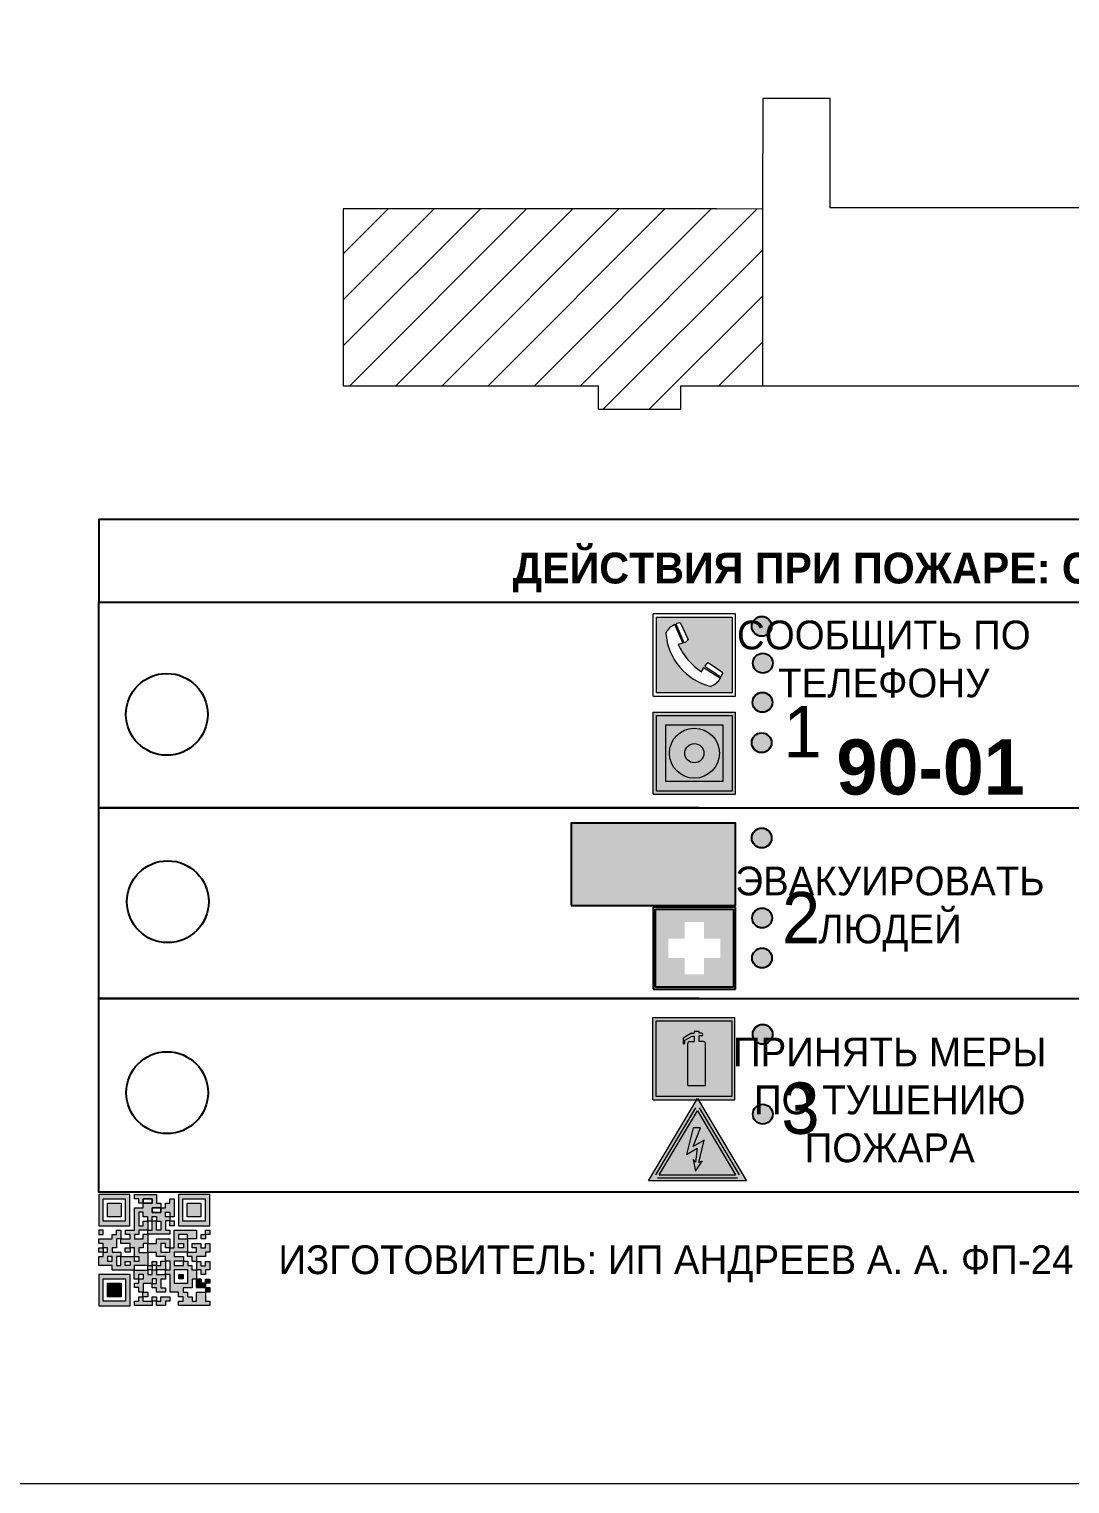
# Model space of a CAD drawing. Header units: millimetres. Extents: x 13810 to 67229, y 12374 to 21950.
# Drawn here: x 38777 to 38878.2, y 14549.1 to 14690.6 of the extents above; entities that cross this region are included whole.
import ezdxf

# ---------------------------------------------------------------- set-up
doc = ezdxf.new("R2010")
doc.units = ezdxf.units.MM
doc.styles.add('обычный', font='arial.ttf')

# ---------------------------------------------------------------- blocks, each defined once
blk = doc.blocks.new('A$C3E6D3DDE')
at = {"lineweight": 5}
h = blk.add_hatch(color=40, dxfattribs=at)
h.paths.add_polyline_path([(24.1, 1.45), (16.46, -11.35), (31.74, -11.35)])
h.paths.add_polyline_path([(24.09, -0.46), (30.03, -10.41), (18.14, -10.41)], flags=16)
h.paths.add_polyline_path([(24.54, -3.08), (23.41, -6.02), (25.13, -5.01), (24.33, -8.5), (24.82, -8.27), (23.79, -9.86), (23.4, -8.04), (23.8, -8.43), (24.04, -6.29), (22.39, -7.25), (23.44, -3.08)], flags=0)
h = blk.add_hatch(color=256, dxfattribs=at)
h.paths.add_polyline_path([(24.37, 0.03, 0.567511), (23.82, 0.03), (17.59, -10.4, 0.582454), (17.86, -10.88), (30.32, -10.88, 0.582149), (30.6, -10.4)])
h.paths.add_polyline_path([(24.09, -0.46), (18.14, -10.41), (30.03, -10.41)], flags=16)
h.paths.add_polyline_path([(24.54, -3.08), (23.41, -6.02), (25.13, -5.01), (24.33, -8.5), (24.82, -8.27), (23.79, -9.86), (23.4, -8.04), (23.8, -8.43), (24.04, -6.29), (22.39, -7.25), (23.44, -3.08)], flags=0)
h = blk.add_hatch(color=40, dxfattribs=at)
h.paths.add_polyline_path([(24.09, -0.46), (18.14, -10.41), (30.03, -10.41)])
h.paths.add_polyline_path([(24.82, -8.27), (23.79, -9.86), (23.4, -8.04), (23.8, -8.43), (24.04, -6.29), (22.39, -7.25), (23.44, -3.08), (24.54, -3.08), (23.41, -6.02), (25.13, -5.01), (24.33, -8.5)], flags=16)
at = {"color": 40, "lineweight": 5}
for p, q in [((16.46, -11.35), (24.1, 1.45)), ((24.1, 1.45), (31.74, -11.35))]:
    blk.add_line(p, q, dxfattribs=at)
at = {"lineweight": 5}
for p, q in [((17.59, -10.4), (23.82, 0.03)), ((24.37, 0.03), (30.6, -10.4)), ((18.14, -10.41), (24.09, -0.46)), ((24.09, -0.46), (30.03, -10.41)), ((23.44, -3.08), (22.39, -7.25)), ((23.41, -6.02), (24.54, -3.08)), ((24.54, -3.08), (23.44, -3.08)), ((22.39, -7.25), (24.04, -6.29)), ((25.13, -5.01), (23.41, -6.02)), ((24.04, -6.29), (23.8, -8.43)), ((24.33, -8.5), (25.13, -5.01)), ((23.8, -8.43), (23.4, -8.04)), ((23.4, -8.04), (23.79, -9.86)), ((23.79, -9.86), (24.82, -8.27)), ((24.82, -8.27), (24.33, -8.5)), ((17.86, -10.88), (30.32, -10.88)), ((18.14, -10.41), (30.03, -10.41))]:
    blk.add_line(p, q, dxfattribs=at)
at = {"color": 50, "lineweight": 5}
blk.add_line((31.74, -11.35), (16.46, -11.35), dxfattribs=at)
blk = doc.blocks.new('A$C456E1F9C')
at = {"lineweight": 5}
h = blk.add_hatch(color=242, dxfattribs=at)
h.paths.add_polyline_path([(0.51, -1.47), (0.51, -13.26), (12.29, -13.26), (12.29, -1.47)])
h.paths.add_polyline_path([(5.42, -4.95, -0.254479), (4.78, -5.4), (3.52, -2.53, -0.209735), (4.23, -2.4)], flags=16)
h.paths.add_polyline_path([(8.53, -8.6), (10.87, -10.17), (10.54, -10.76), (8.03, -9.13, -0.192251)], flags=16)
h.paths.add_polyline_path([(4.61, -5.49, 0.005518), (3.87, -5.72, 0.128647), (7.49, -10.01, 0.00809), (7.83, -9.33), (10.47, -10.97, -0.16736), (8.99, -12.25, -0.327862), (1.95, -3.95, -0.166952), (3.36, -2.62)], flags=16)
at = {"color": 242, "lineweight": 5}
for p, q in [((0, -13.77), (0, -0.97)), ((12.8, -0.97), (0, -0.97)), ((12.8, -13.77), (12.8, -0.97)), ((4.61, -5.49), (3.36, -2.62)), ((3.52, -2.53), (4.78, -5.4)), ((4.23, -2.4), (5.42, -4.95)), ((10.81, -10.12), (8.53, -8.6)), ((7.83, -9.33), (10.47, -10.97)), ((8.03, -9.13), (10.54, -10.76)), ((10.54, -10.76), (10.8, -10.3)), ((10.8, -10.3), (10.81, -10.12)), ((0, -13.77), (12.8, -13.77))]:
    blk.add_line(p, q, dxfattribs=at)
blk.add_lwpolyline([(0.51, -1.47), (12.29, -1.47), (12.29, -13.26), (0.51, -13.26)], close=True, dxfattribs=at)
for centre, radius, start, end in [((4.59, -5.34), 2.99, 114.2845, 152.1974), ((11.12, -3.31), 9.19, 183.9915, 256.6009), ((4.02, -3.27), 0.891, 76.3284, 123.7092), ((14.98, -39.1), 35.17, 107.1487, 108.4135), ((13.86, -0.94), 11.08, 205.5536, 234.8762), ((4.68, -4.59), 0.824, 276.9621, 334.0723), ((8.94, -9.5), 0.989, 114.4092, 157.9388), ((-13.31, 0.8), 23.44, 332.5487, 334.4027), ((7.87, -9.46), 3, 291.9291, 329.9329)]:
    blk.add_arc(centre, radius, start, end, dxfattribs=at)
blk = doc.blocks.new('A$C54414219')
at = {"true_color": 0xffffff}
h = blk.add_hatch(color=7, dxfattribs=at)
h.paths.add_polyline_path([(2.39, -9.45), (2.39, -18.3), (11.23, -18.3), (11.23, -9.45)], flags=0)
h.paths.add_polyline_path([(10.71, -13.87, -1), (2.92, -13.87, -1)], flags=0)
h.paths.add_polyline_path([(8.3, -13.87, -1), (5.33, -13.87, -1)], flags=0)
h.paths.add_polyline_path([(0.41, -7.47), (0.41, -20.27), (13.21, -20.27), (13.21, -7.47)])
h.paths.add_polyline_path([(0.92, -19.77), (12.71, -19.77), (12.71, -7.98), (0.92, -7.98)], flags=16)
h.paths.add_polyline_path([(11.23, -9.45), (11.23, -18.3), (2.39, -18.3), (2.39, -9.45)], flags=0)
at = {"lineweight": 5}
h = blk.add_hatch(color=242, dxfattribs=at)
h.paths.add_polyline_path([(12.71, -7.98), (0.92, -7.98), (0.92, -19.77), (12.71, -19.77)])
h.paths.add_polyline_path([(11.23, -18.3), (2.39, -18.3), (2.39, -9.45), (11.23, -9.45)], flags=16)
h.paths.add_polyline_path([(10.71, -13.87, -1), (2.92, -13.87, -1)], flags=0)
h.paths.add_polyline_path([(8.3, -13.87, -1), (5.33, -13.87, -1)], flags=0)
at = {"true_color": 0xffffff}
h = blk.add_hatch(color=7, dxfattribs=at)
h.paths.add_polyline_path([(2.39, -9.45), (2.39, -18.3), (11.23, -18.3), (11.23, -9.45)])
h.paths.add_polyline_path([(10.71, -13.87, -1), (2.92, -13.87, -1)], flags=16)
h.paths.add_polyline_path([(8.3, -13.87, -1), (5.33, -13.87, -1)], flags=0)
at = {"lineweight": 5}
h = blk.add_hatch(color=242, dxfattribs=at)
h.paths.add_polyline_path([(2.92, -13.87, 1), (10.71, -13.87, 1)])
h.paths.add_polyline_path([(8.3, -13.87, -1), (5.33, -13.87, -1)], flags=16)
at = {"color": 242, "lineweight": 5}
for p, q in [((0.41, -20.27), (0.41, -7.47)), ((0.41, -7.47), (13.21, -7.47)), ((0.41, -7.47), (13.21, -7.47)), ((13.21, -20.27), (13.21, -7.47)), ((0.41, -20.27), (13.21, -20.27))]:
    blk.add_line(p, q, dxfattribs=at)
for points in [[(0.92, -7.98), (12.71, -7.98), (12.71, -19.77), (0.92, -19.77)], [(2.39, -9.45), (11.23, -9.45), (11.23, -18.3), (2.39, -18.3)]]:
    blk.add_lwpolyline(points, close=True, dxfattribs=at)
for radius in [3.89, 1.49]:
    blk.add_circle((6.81, -13.87), radius, dxfattribs=at)
blk = doc.blocks.new('A$C32E8229D')
at = {"true_color": 0xffffff}
blk.add_hatch(color=7, dxfattribs=at).paths.add_polyline_path([(0, 0), (0, -8), (16, -8), (16, 0)])
h = blk.add_hatch(color=126)
h.paths.add_polyline_path([(0.2, -0.2), (15.8, -0.2), (15.8, -7.8), (0.2, -7.8)])
h.paths.add_polyline_path([(13.49, -2.05), (12.08, -2.05), (11.37, -2.63, 0.162397), (11.29, -2.84), (11.29, -3.63), (10.35, -3.63), (10.35, -4.05), (11.68, -4.05), (11.68, -3.48), (12.26, -4.28), (11.29, -5.1), (11.29, -6.78), (11.85, -6.78), (11.85, -5.44), (12.8, -4.64), (12.8, -5.94), (14.46, -5.94), (14.46, -5.39), (13.45, -5.39), (13.45, -3.97), (12.46, -2.59), (13.15, -2.59), (13.69, -3.34), (14.18, -3)], flags=16)
h.paths.add_polyline_path([(10.74, -1.82, 1), (11.8, -1.82, 1)], flags=16)
h.paths.add_polyline_path([(9.39, -3.59), (5.99, -3.59), (6.56, -3.03), (5.91, -3.03), (5.1, -3.83), (5.91, -4.64), (6.56, -4.64), (5.99, -4.09), (9.39, -4.09)], flags=16)
h.paths.add_polyline_path([(4.29, -1.08), (1.72, -1.08), (1.72, -6.6), (4.29, -6.6)], flags=16)
at = {"color": 126}
blk.add_lwpolyline([(16, -8), (0, -8), (0, 0), (16, 0)], close=True, dxfattribs=at)
blk = doc.blocks.new('A$C18900ED3')
h = blk.add_hatch(color=126)
h.paths.add_polyline_path([(-0.18, -0.18), (-7.02, -0.18), (-7.02, -7.02), (-0.18, -7.02)])
h.paths.add_polyline_path([(-5.89, -4.46), (-5.89, -2.77), (-4.46, -2.77), (-4.46, -1.31), (-2.77, -1.31), (-2.77, -2.77), (-1.33, -2.77), (-1.33, -4.46), (-2.77, -4.46), (-2.77, -5.89), (-4.46, -5.89), (-4.46, -4.46)], flags=16)
at = {"color": 126}
for p, q in [((-7.2, 0), (-7.2, -7.2)), ((0, 0), (-7.2, 0)), ((0, -7.2), (0, 0)), ((-7.02, -7.02), (-7.02, -0.18)), ((-7.02, -0.18), (-0.18, -0.18)), ((-0.18, -0.18), (-0.18, -7.02)), ((-7.2, -7.2), (0, -7.2)), ((-0.18, -7.02), (-7.02, -7.02))]:
    blk.add_line(p, q, dxfattribs=at)
blk = doc.blocks.new('A$C3AD82952')
at = {"true_color": 0xf5f5ff}
h = blk.add_hatch(color=7, dxfattribs=at)
h.dxf.hatch_style = 1
h.paths.add_polyline_path([(8.21, 8.73, 0.414214), (7.89, 9.05), (7.22, 9.05), (7.22, 9.92), (7.59, 9.92, 1), (7.57, 10.36), (7.22, 10.36), (7.22, 10.6), (6.43, 10.6), (6.43, 10.36), (6.01, 10.36), (4.74, 9.59), (4.74, 8.69), (4.98, 8.73), (4.98, 9.26), (6.12, 9.91), (6.43, 9.91), (6.43, 9.05), (5.76, 9.05, 0.414214), (5.44, 8.73), (5.44, 2.2), (8.21, 2.2)], flags=0)
h.paths.add_polyline_path([(12.8, 12.8), (0, 12.8), (0, 0), (12.8, 0)])
h.paths.add_polyline_path([(0.51, 12.29), (12.29, 12.29), (12.29, 0.51), (0.51, 0.51)], flags=16)
h.paths.add_polyline_path([(4.74, 9.59), (6.01, 10.36), (6.43, 10.36), (6.43, 10.6), (7.22, 10.6), (7.22, 10.36), (7.59, 10.36, -0.94586), (7.59, 9.92), (7.22, 9.92), (7.22, 9.05), (7.89, 9.05, -0.414214), (8.21, 8.73), (8.21, 2.2), (5.44, 2.2), (5.44, 8.73, -0.414214), (5.76, 9.05), (6.43, 9.05), (6.43, 9.91), (6.12, 9.91), (4.98, 9.26), (4.98, 8.73), (4.74, 8.69)], flags=0)
h = blk.add_hatch(color=242)
h.dxf.hatch_style = 1
h.paths.add_polyline_path([(12.29, 12.29), (0.51, 12.29), (0.51, 0.51), (12.29, 0.51)])
h.paths.add_polyline_path([(4.74, 8.69), (4.74, 9.59), (6.01, 10.36), (6.43, 10.36), (6.43, 10.6), (7.22, 10.6), (7.22, 10.36), (7.59, 10.36, -0.94586), (7.59, 9.92), (7.22, 9.92), (7.22, 9.05), (7.89, 9.05, -0.414214), (8.21, 8.73), (8.21, 2.2), (5.44, 2.2), (5.44, 8.73, -0.414214), (5.76, 9.05), (6.43, 9.05), (6.43, 9.91), (6.12, 9.91), (4.98, 9.26), (4.98, 8.73)], flags=16)
h = blk.add_hatch(color=7, dxfattribs=at)
h.dxf.hatch_style = 1
h.paths.add_polyline_path([(8.21, 8.73, 0.414214), (7.89, 9.05), (7.22, 9.05), (7.22, 9.92), (7.59, 9.92, 1), (7.57, 10.36), (7.22, 10.36), (7.22, 10.6), (6.43, 10.6), (6.43, 10.36), (6.01, 10.36), (4.74, 9.59), (4.74, 8.69), (4.98, 8.73), (4.98, 9.26), (6.12, 9.91), (6.43, 9.91), (6.43, 9.05), (5.76, 9.05, 0.414214), (5.44, 8.73), (5.44, 2.2), (8.21, 2.2)])
at = {"color": 242, "lineweight": 5}
for p, q in [((0, 0), (0, 12.8)), ((0, 12.8), (12.8, 12.8)), ((12.8, 0), (12.8, 12.8)), ((6.01, 10.36), (4.74, 9.59)), ((4.74, 9.59), (4.74, 8.69)), ((4.98, 9.26), (6.12, 9.91)), ((4.98, 8.73), (4.98, 9.26)), ((6.01, 10.36), (6.43, 10.36)), ((6.12, 9.91), (6.43, 9.91)), ((7.22, 10.6), (6.43, 10.6)), ((6.43, 10.6), (6.43, 10.36)), ((6.43, 9.91), (6.43, 9.05)), ((7.22, 10.36), (7.22, 10.6)), ((7.59, 10.36), (7.22, 10.36)), ((7.22, 9.05), (7.22, 9.92)), ((7.59, 9.92), (7.22, 9.92)), ((4.74, 8.69), (4.98, 8.73)), ((5.44, 2.2), (5.44, 8.73)), ((5.76, 9.05), (6.43, 9.05)), ((7.89, 9.05), (7.22, 9.05)), ((8.21, 2.2), (8.21, 8.73)), ((0, 0), (12.8, 0)), ((5.44, 2.2), (8.21, 2.2))]:
    blk.add_line(p, q, dxfattribs=at)
blk.add_lwpolyline([(0.51, 12.29), (12.29, 12.29), (12.29, 0.51), (0.51, 0.51)], close=True, dxfattribs=at)
for centre, radius, start, end in [((7.58, 10.14), 0.223, 273.1875, 86.8125), ((5.76, 8.73), 0.32, 90, 180), ((7.89, 8.73), 0.32, 0, 90)]:
    blk.add_arc(centre, radius, start, end, dxfattribs=at)
blk = doc.blocks.new('QR')
at = {"lineweight": 0}
h = blk.add_hatch(color=256, dxfattribs=at)
h.dxf.hatch_style = 1
h.paths.add_polyline_path([(9241.16, 2687.38), (9242.01, 2687.38), (9242.01, 2687.83), (9241.59, 2687.83), (9241.59, 2688.68), (9239.45, 2688.68), (9239.45, 2688.25), (9239.86, 2688.25), (9239.86, 2687.83), (9240.29, 2687.83), (9240.29, 2688.25), (9241.16, 2688.25), (9241.16, 2687.83), (9240.29, 2687.83), (9240.29, 2687.38), (9239.45, 2687.38), (9239.45, 2685.22), (9238.57, 2685.22), (9238.57, 2684.8), (9239.02, 2684.8), (9239.02, 2684.37), (9238.13, 2684.37), (9238.13, 2683.92), (9239.02, 2683.92), (9239.02, 2683.5), (9239.44, 2683.5), (9239.44, 2682.64), (9239.87, 2682.64), (9239.87, 2682.18), (9239.44, 2682.18), (9239.44, 2682.64), (9238.13, 2682.64), (9238.13, 2681.76), (9237.71, 2681.76), (9237.71, 2682.64), (9238.13, 2682.64), (9238.13, 2683.07), (9237.27, 2683.07), (9237.27, 2683.51), (9237.71, 2683.51), (9237.71, 2684.37), (9238.13, 2684.37), (9238.13, 2685.22), (9237.71, 2685.22), (9237.71, 2684.8), (9237.28, 2684.8), (9237.28, 2684.38), (9235.98, 2684.38), (9235.98, 2683.92), (9236.4, 2683.92), (9236.4, 2683.49), (9236.84, 2683.49), (9236.84, 2683.07), (9236.4, 2683.07), (9236.4, 2682.64), (9235.98, 2682.64), (9235.98, 2681.76), (9237.29, 2681.76), (9237.29, 2681.33), (9239.43, 2681.33), (9239.43, 2681.76), (9240.74, 2681.76), (9240.74, 2683.05), (9239.87, 2683.05), (9239.87, 2683.5), (9240.29, 2683.5), (9240.29, 2683.91), (9240.74, 2683.91), (9240.74, 2684.81), (9240.29, 2684.81), (9240.29, 2684.79), (9240.29, 2684.37), (9239.45, 2684.37), (9239.45, 2684.8), (9239.87, 2684.8), (9239.87, 2685.21), (9240.74, 2685.21), (9240.74, 2686.1), (9240.29, 2686.1), (9240.29, 2685.64), (9239.86, 2685.64), (9239.86, 2686.95), (9240.29, 2686.95), (9240.29, 2686.52), (9240.74, 2686.52), (9240.74, 2686.1), (9241.16, 2686.1), (9241.16, 2686.53), (9241.59, 2686.53), (9241.59, 2686.1), (9242.02, 2686.1), (9242.02, 2685.21), (9241.59, 2685.21), (9241.59, 2686.1), (9241.16, 2686.1), (9241.16, 2685.21), (9240.74, 2685.21), (9240.74, 2684.81), (9242.89, 2684.81), (9242.89, 2685.22), (9242.47, 2685.22), (9242.47, 2686.11), (9242.89, 2686.11), (9242.89, 2686.52), (9242.46, 2686.52), (9242.46, 2686.95), (9242.89, 2686.95), (9242.89, 2686.52), (9243.32, 2686.52), (9243.32, 2688.26), (9242.9, 2688.26), (9242.9, 2687.83), (9242.47, 2687.83), (9242.47, 2687.38), (9242.01, 2687.38), (9242.01, 2686.94), (9241.16, 2686.94)])
h.paths.add_polyline_path([(9239.02, 2682.18), (9239.02, 2681.76), (9238.54, 2681.76), (9238.54, 2682.18)], flags=16)
h.paths.add_polyline_path([(9237.27, 2682.65), (9237.27, 2682.19), (9236.83, 2682.19), (9236.83, 2682.65)], flags=16)
h = blk.add_hatch(color=256, dxfattribs=at)
h.dxf.hatch_style = 1
h.paths.add_polyline_path([(9238.15, 2687.83), (9236.83, 2687.83), (9236.83, 2686.52), (9238.15, 2686.52)], flags=0)
h.paths.add_polyline_path([(9239.01, 2685.65), (9239.01, 2688.68), (9235.98, 2688.68), (9235.98, 2685.65)])
h.paths.add_polyline_path([(9236.41, 2686.1), (9236.41, 2688.26), (9238.56, 2688.26), (9238.56, 2686.1)], flags=16)
h.paths.add_polyline_path([(9236.83, 2686.52), (9236.83, 2687.83), (9238.15, 2687.83), (9238.15, 2686.52)], flags=0)
h = blk.add_hatch(color=256, dxfattribs=at)
h.dxf.hatch_style = 1
h.paths.add_polyline_path([(9238.15, 2686.52), (9238.15, 2687.83), (9236.83, 2687.83), (9236.83, 2686.52)])
h.paths.add_polyline_path([(9245.91, 2686.52), (9245.91, 2687.83), (9244.59, 2687.83), (9244.59, 2686.52)], flags=0)
h.paths.add_polyline_path([(9246.77, 2685.65), (9246.77, 2688.68), (9243.74, 2688.68), (9243.74, 2685.65)])
h.paths.add_polyline_path([(9244.17, 2686.1), (9244.17, 2688.26), (9246.32, 2688.26), (9246.32, 2686.1)], flags=16)
h.paths.add_polyline_path([(9244.59, 2686.52), (9244.59, 2687.83), (9245.91, 2687.83), (9245.91, 2686.52)], flags=0)
h = blk.add_hatch(color=256, dxfattribs=at)
h.dxf.hatch_style = 1
h.paths.add_polyline_path([(9240.75, 2681.76), (9240.75, 2681.35), (9241.17, 2681.35), (9241.17, 2681.76)])
h.paths.add_polyline_path([(9241.6, 2682.18), (9241.17, 2682.18), (9241.17, 2681.76), (9241.6, 2681.76)])
h.paths.add_polyline_path([(9242.47, 2681.34), (9242.47, 2682.19), (9242.02, 2682.19), (9242.02, 2681.76), (9241.6, 2681.76), (9241.6, 2681.34)])
h.paths.add_polyline_path([(9239.87, 2678.3), (9239.44, 2678.3), (9239.44, 2677.89), (9241.17, 2677.89), (9241.17, 2678.3), (9240.28, 2678.3), (9240.28, 2678.73), (9239.87, 2678.73)])
h.paths.add_polyline_path([(9240.75, 2678.73), (9240.75, 2679.19), (9240.28, 2679.19), (9240.28, 2678.73)])
h.paths.add_polyline_path([(9241.6, 2678.73), (9241.17, 2678.73), (9241.17, 2678.3), (9241.6, 2678.3)])
h.paths.add_polyline_path([(9242.02, 2678.3), (9241.6, 2678.3), (9241.6, 2677.89), (9242.48, 2677.89), (9242.48, 2678.31), (9242.9, 2678.31), (9242.9, 2678.73), (9242.02, 2678.73)])
h.paths.add_polyline_path([(9246.36, 2684.37), (9246.36, 2684.79), (9245.93, 2684.79), (9245.93, 2684.37)])
h.paths.add_polyline_path([(9246.78, 2685.2), (9246.36, 2685.2), (9246.36, 2684.79), (9246.78, 2684.79)])
h.paths.add_polyline_path([(9245.91, 2687.83), (9244.59, 2687.83), (9244.59, 2686.52), (9245.91, 2686.52)])
h = blk.add_hatch(color=256, dxfattribs=at)
h.dxf.hatch_style = 1
h.paths.add_polyline_path([(9243.32, 2686.11), (9242.89, 2686.11), (9242.89, 2685.64), (9243.32, 2685.64)])
h.paths.add_polyline_path([(9239.02, 2683.07), (9239.02, 2683.5), (9238.56, 2683.5), (9238.56, 2683.07)])
h.paths.add_polyline_path([(9236.4, 2684.8), (9236.4, 2685.22), (9235.98, 2685.22), (9235.98, 2684.8)])
h.paths.add_polyline_path([(9236.4, 2683.07), (9236.4, 2683.49), (9235.98, 2683.49), (9235.98, 2683.07)])
h = blk.add_hatch(color=256, dxfattribs=at)
h.dxf.hatch_style = 1
h.paths.add_polyline_path([(9243.32, 2682.64), (9243.32, 2683.07), (9244.62, 2683.07), (9244.62, 2684.37), (9243.74, 2684.37), (9243.74, 2684.8), (9244.62, 2684.8), (9244.62, 2684.37), (9245.48, 2684.37), (9245.48, 2685.22), (9243.32, 2685.22), (9243.32, 2683.5), (9242.89, 2683.5), (9242.89, 2683.06), (9242.01, 2683.06), (9242.01, 2683.91), (9242.47, 2683.91), (9242.47, 2683.5), (9242.89, 2683.5), (9242.89, 2684.38), (9241.59, 2684.38), (9241.59, 2683.91), (9240.74, 2683.91), (9240.74, 2683.05), (9241.59, 2683.05), (9241.59, 2682.64), (9242.47, 2682.64), (9242.47, 2682.19), (9242.91, 2682.19), (9242.91, 2681.34), (9242.48, 2681.34), (9242.48, 2680.91), (9242.91, 2680.91), (9242.91, 2679.17), (9243.75, 2679.17), (9243.75, 2678.73), (9244.2, 2678.73), (9244.2, 2678.3), (9243.75, 2678.3), (9243.75, 2677.88), (9246.78, 2677.88), (9246.78, 2678.3), (9246.35, 2678.3), (9246.35, 2679.19), (9245.48, 2679.19), (9245.48, 2678.31), (9245.05, 2678.31), (9245.05, 2678.73), (9244.62, 2678.73), (9244.62, 2679.19), (9244.2, 2679.19), (9244.2, 2679.61), (9245.05, 2679.61), (9245.05, 2680.46), (9245.48, 2680.46), (9245.48, 2681.34), (9245.04, 2681.34), (9245.04, 2681.76), (9244.63, 2681.76), (9244.63, 2682.19), (9244.21, 2682.19), (9244.21, 2681.76), (9243.32, 2681.76), (9243.32, 2682.19), (9244.21, 2682.19), (9244.21, 2682.64)])
h.paths.add_polyline_path([(9243.75, 2683.49), (9243.75, 2683.92), (9244.21, 2683.92), (9244.21, 2683.49)], flags=16)
h.paths.add_polyline_path([(9243.32, 2681.34), (9244.63, 2681.34), (9244.63, 2680.04), (9243.32, 2680.04)], flags=16)
h.paths.add_polyline_path([(9243.76, 2680.89), (9244.18, 2680.89), (9244.18, 2680.48), (9243.76, 2680.48)], flags=0)
h = blk.add_hatch(color=256, dxfattribs=at)
h.dxf.hatch_style = 1
h.paths.add_polyline_path([(9246.36, 2683.07), (9246.78, 2683.07), (9246.78, 2683.92), (9246.36, 2683.92), (9246.36, 2683.49), (9245.92, 2683.49), (9245.92, 2683.92), (9245.06, 2683.92), (9245.06, 2683.49), (9245.48, 2683.49), (9245.48, 2683.07), (9244.62, 2683.07), (9244.62, 2682.65), (9245.05, 2682.65), (9245.05, 2682.18), (9245.48, 2682.18), (9245.48, 2682.65), (9246.36, 2682.65)])
h.paths.add_polyline_path([(9246.78, 2682.18), (9246.36, 2682.18), (9246.36, 2681.75), (9245.92, 2681.75), (9245.92, 2682.18), (9245.48, 2682.18), (9245.48, 2681.34), (9245.48, 2681.34), (9245.94, 2681.34), (9245.94, 2680.91), (9246.36, 2680.91), (9246.36, 2681.34), (9246.78, 2681.34)])
h = blk.add_hatch(color=256, dxfattribs=at)
h.dxf.hatch_style = 1
h.paths.add_polyline_path([(9242.02, 2680.46), (9242.48, 2680.46), (9242.48, 2680.91), (9241.58, 2680.91), (9241.58, 2681.35), (9241.17, 2681.35), (9241.17, 2680.91), (9240.75, 2680.91), (9240.75, 2681.33), (9239.43, 2681.33), (9239.43, 2680.46), (9239.86, 2680.46), (9239.86, 2680.92), (9240.3, 2680.92), (9240.3, 2680.46), (9239.86, 2680.46), (9239.86, 2680.04), (9239.44, 2680.04), (9239.44, 2679.62), (9239.86, 2679.62), (9239.86, 2679.19), (9240.29, 2679.19), (9240.29, 2680.03), (9241.18, 2680.03), (9241.18, 2680.47), (9241.6, 2680.47), (9241.6, 2680.03), (9241.18, 2680.03), (9241.18, 2679.61), (9241.6, 2679.61), (9241.6, 2679.19), (9242.47, 2679.19), (9242.47, 2679.6), (9242.02, 2679.6)])
h = blk.add_hatch(color=256, dxfattribs=at)
h.dxf.hatch_style = 1
h.paths.add_polyline_path([(9235.98, 2680.9), (9235.98, 2677.86), (9239.02, 2677.86), (9239.02, 2680.9)])
h.paths.add_polyline_path([(9238.57, 2680.48), (9238.57, 2678.32), (9236.41, 2678.32), (9236.41, 2680.48)], flags=16)
h.paths.add_polyline_path([(9238.15, 2680.05), (9238.15, 2678.74), (9236.83, 2678.74), (9236.83, 2680.05)], flags=0)
h = blk.add_hatch(color=256, dxfattribs=at)
h.dxf.hatch_style = 1
h.paths.add_polyline_path([(9238.15, 2680.05), (9236.83, 2680.05), (9236.83, 2678.74), (9238.15, 2678.74)])
h = blk.add_hatch(color=256, dxfattribs=at)
h.dxf.hatch_style = 1
h.paths.add_polyline_path([(9244.18, 2680.48), (9244.18, 2680.89), (9243.76, 2680.89), (9243.76, 2680.48)])
h = blk.add_hatch(color=256, dxfattribs=at)
h.dxf.hatch_style = 1
h.paths.add_polyline_path([(9245.93, 2680.04), (9245.93, 2680.46), (9245.48, 2680.46), (9245.48, 2679.62), (9246.35, 2679.62), (9246.35, 2680.04)])
h.paths.add_polyline_path([(9246.78, 2680.04), (9246.78, 2680.46), (9246.35, 2680.46), (9246.35, 2680.04)])
h.paths.add_polyline_path([(9246.78, 2679.18), (9246.78, 2679.62), (9246.35, 2679.62), (9246.35, 2679.18)])
for points in [[(9237.71, 2685.22), (9238.13, 2685.22), (9238.13, 2684.37), (9237.71, 2684.37), (9237.71, 2683.51), (9237.27, 2683.51), (9237.27, 2683.07), (9238.13, 2683.07), (9238.13, 2682.64), (9237.71, 2682.64), (9237.71, 2681.76), (9238.13, 2681.76), (9238.13, 2682.64), (9239.44, 2682.64), (9239.44, 2683.5), (9239.02, 2683.5), (9239.02, 2683.07), (9238.56, 2683.07), (9238.56, 2683.5), (9239.02, 2683.5), (9239.02, 2683.92), (9238.13, 2683.92), (9238.13, 2684.37), (9239.02, 2684.37), (9239.02, 2684.8), (9238.57, 2684.8), (9238.57, 2685.22), (9239.45, 2685.22), (9239.45, 2687.38), (9240.29, 2687.38), (9240.29, 2687.83), (9239.86, 2687.83), (9239.86, 2688.25), (9239.45, 2688.25), (9239.45, 2688.68), (9241.59, 2688.68), (9241.59, 2687.83), (9242.01, 2687.83), (9242.01, 2687.38), (9242.47, 2687.38), (9242.47, 2687.83), (9242.9, 2687.83), (9242.9, 2688.26), (9243.32, 2688.26), (9243.32, 2686.52), (9242.89, 2686.52), (9242.89, 2686.11), (9243.32, 2686.11), (9243.32, 2685.64), (9242.89, 2685.64), (9242.89, 2686.11), (9242.47, 2686.11), (9242.47, 2685.22), (9242.89, 2685.22), (9242.89, 2684.81), (9240.74, 2684.81), (9240.74, 2683.91), (9241.59, 2683.91), (9241.59, 2684.38), (9242.89, 2684.38), (9242.89, 2683.5), (9242.47, 2683.5), (9242.47, 2683.91), (9242.01, 2683.91), (9242.01, 2683.06), (9242.89, 2683.06), (9242.89, 2683.5), (9243.32, 2683.5), (9243.32, 2685.22), (9245.48, 2685.22), (9245.48, 2684.37), (9244.62, 2684.37), (9244.62, 2683.07), (9245.48, 2683.07), (9245.48, 2683.49), (9245.06, 2683.49), (9245.06, 2683.92), (9245.92, 2683.92), (9245.92, 2683.49), (9246.36, 2683.49), (9246.36, 2683.92), (9246.78, 2683.92), (9246.78, 2683.07), (9246.36, 2683.07), (9246.36, 2682.65), (9245.48, 2682.65), (9245.48, 2682.18), (9245.92, 2682.18), (9245.92, 2681.75), (9246.36, 2681.75), (9246.36, 2682.18), (9246.78, 2682.18), (9246.78, 2681.34), (9246.36, 2681.34), (9246.36, 2680.91), (9245.94, 2680.91), (9245.94, 2681.34), (9245.48, 2681.34), (9245.48, 2680.46), (9245.93, 2680.46), (9245.93, 2680.04), (9246.35, 2680.04), (9246.35, 2680.46), (9246.78, 2680.46), (9246.78, 2680.04), (9246.78, 2680.04), (9246.35, 2680.04), (9246.35, 2679.62), (9246.78, 2679.62), (9246.78, 2679.18), (9246.35, 2679.18), (9246.35, 2678.3), (9246.78, 2678.3), (9246.78, 2677.88), (9243.75, 2677.88), (9243.75, 2678.3), (9244.2, 2678.3), (9244.2, 2678.73), (9243.75, 2678.73), (9243.75, 2679.17), (9242.91, 2679.17), (9242.91, 2680.91), (9242.48, 2680.91), (9242.48, 2680.46), (9242.02, 2680.46), (9242.02, 2679.6), (9242.47, 2679.6), (9242.47, 2679.19), (9241.6, 2679.19), (9241.6, 2679.61), (9241.18, 2679.61), (9241.18, 2680.03), (9240.29, 2680.03), (9240.29, 2679.19), (9240.75, 2679.19), (9240.75, 2678.73), (9240.28, 2678.73), (9240.28, 2678.3), (9241.17, 2678.3), (9241.17, 2678.73), (9241.6, 2678.73), (9241.6, 2678.3), (9242.02, 2678.3), (9242.02, 2678.73), (9242.9, 2678.73), (9242.9, 2678.31), (9242.48, 2678.31), (9242.48, 2677.89), (9241.6, 2677.89), (9241.6, 2678.3), (9241.17, 2678.3), (9241.17, 2677.89), (9239.44, 2677.89), (9239.44, 2678.3), (9239.87, 2678.3), (9239.87, 2678.73), (9240.28, 2678.73), (9240.28, 2679.19), (9240.29, 2679.19), (9239.86, 2679.19), (9239.86, 2679.62), (9239.44, 2679.62), (9239.44, 2680.04), (9239.86, 2680.04), (9239.86, 2680.46), (9239.43, 2680.46), (9239.43, 2681.33), (9237.29, 2681.33), (9237.29, 2681.76), (9235.98, 2681.76), (9235.98, 2682.64), (9236.4, 2682.64), (9236.4, 2683.07), (9235.98, 2683.07), (9235.98, 2683.49), (9236.4, 2683.49), (9236.4, 2683.92), (9235.98, 2683.92), (9235.98, 2684.38), (9237.28, 2684.38), (9237.28, 2684.8), (9237.71, 2684.8), (9237.71, 2685.22), (9237.92, 2685.22)], [(9240.74, 2686.1), (9240.74, 2686.52), (9240.29, 2686.52), (9240.29, 2686.95), (9239.86, 2686.95), (9239.86, 2685.64), (9240.29, 2685.64), (9240.29, 2686.1), (9240.74, 2686.1), (9240.74, 2686.52)], [(9240.74, 2685.21), (9239.87, 2685.21), (9239.87, 2684.8), (9239.45, 2684.8), (9239.45, 2684.37), (9240.29, 2684.37), (9240.29, 2684.79), (9240.29, 2684.81), (9240.74, 2684.81), (9240.74, 2685.21), (9239.87, 2685.21)], [(9240.74, 2683.91), (9240.29, 2683.91), (9240.29, 2683.5), (9239.87, 2683.5), (9239.87, 2683.05), (9240.74, 2683.05), (9240.74, 2683.91)], [(9244.62, 2684.37), (9244.62, 2684.8), (9243.74, 2684.8), (9243.74, 2684.37), (9244.62, 2684.37)], [(9240.74, 2683.05), (9240.74, 2681.76), (9239.43, 2681.76), (9239.43, 2681.33), (9240.75, 2681.33), (9240.75, 2681.35), (9240.75, 2680.91), (9241.17, 2680.91), (9241.17, 2681.35), (9241.58, 2681.35), (9241.58, 2680.91), (9242.48, 2680.91), (9242.48, 2681.34), (9242.91, 2681.34), (9242.91, 2682.19), (9242.47, 2682.19), (9242.47, 2682.64), (9241.59, 2682.64), (9241.59, 2683.05), (9240.74, 2683.05)], [(9244.62, 2683.07), (9243.32, 2683.07), (9243.32, 2682.64), (9244.21, 2682.64), (9244.21, 2682.19), (9243.32, 2682.19), (9243.32, 2681.76), (9244.21, 2681.76), (9244.21, 2682.19), (9244.63, 2682.19), (9244.63, 2681.76), (9245.04, 2681.76), (9245.04, 2681.34), (9245.48, 2681.34)], [(9245.48, 2682.18), (9245.05, 2682.18), (9245.05, 2682.65), (9244.62, 2682.65), (9244.62, 2683.07)], [(9241.6, 2681.76), (9242.02, 2681.76), (9242.02, 2682.19), (9242.47, 2682.19), (9242.47, 2681.34), (9241.6, 2681.34), (9241.6, 2681.76)], [(9245.48, 2682.18), (9245.48, 2681.34)], [(9239.86, 2680.46), (9239.86, 2680.92), (9240.3, 2680.92), (9240.3, 2680.46), (9239.86, 2680.46)], [(9245.48, 2680.46), (9245.05, 2680.46), (9245.05, 2679.61), (9244.2, 2679.61), (9244.2, 2679.19), (9244.62, 2679.19), (9244.62, 2678.73), (9245.05, 2678.73), (9245.05, 2678.31), (9245.48, 2678.31), (9245.48, 2679.19), (9246.35, 2679.19), (9246.35, 2679.07)], [(9246.35, 2679.62), (9245.48, 2679.62), (9245.48, 2680.46)], [(9245.48, 2680.46), (9245.48, 2679.62), (9246.35, 2679.62), (9246.35, 2680.04), (9245.93, 2680.04), (9245.93, 2680.46), (9245.48, 2680.46), (9245.48, 2679.62)], [(9246.35, 2679.62), (9246.35, 2679.18)]]:
    blk.add_lwpolyline(points, dxfattribs=at)
for points in [[(9235.98, 2685.65), (9239.01, 2685.65), (9239.01, 2688.68), (9235.98, 2688.68)], [(9236.41, 2688.26), (9238.56, 2688.26), (9238.56, 2686.1), (9236.41, 2686.1)], [(9240.29, 2687.83), (9241.16, 2687.83), (9241.16, 2688.25), (9240.29, 2688.25)], [(9240.29, 2688.25), (9241.16, 2688.25), (9241.16, 2687.83), (9240.29, 2687.83)], [(9243.74, 2685.65), (9246.77, 2685.65), (9246.77, 2688.68), (9243.74, 2688.68)], [(9244.17, 2688.26), (9246.32, 2688.26), (9246.32, 2686.1), (9244.17, 2686.1)], [(9236.83, 2687.83), (9238.15, 2687.83), (9238.15, 2686.52), (9236.83, 2686.52)], [(9242.01, 2687.38), (9241.16, 2687.38), (9241.16, 2686.94), (9242.01, 2686.94)], [(9241.16, 2687.38), (9242.01, 2687.38), (9242.01, 2686.94), (9241.16, 2686.94)], [(9242.89, 2686.52), (9242.46, 2686.52), (9242.46, 2686.95), (9242.89, 2686.95)], [(9244.59, 2687.83), (9245.91, 2687.83), (9245.91, 2686.52), (9244.59, 2686.52)], [(9241.16, 2686.1), (9240.74, 2686.1), (9240.74, 2685.21), (9241.16, 2685.21)], [(9241.16, 2686.53), (9241.59, 2686.53), (9241.59, 2686.1), (9241.16, 2686.1)], [(9241.59, 2686.1), (9242.02, 2686.1), (9242.02, 2685.21), (9241.59, 2685.21)], [(9235.98, 2684.8), (9236.4, 2684.8), (9236.4, 2685.22), (9235.98, 2685.22)], [(9243.75, 2683.92), (9244.21, 2683.92), (9244.21, 2683.49), (9243.75, 2683.49)], [(9245.93, 2684.79), (9246.36, 2684.79), (9246.36, 2684.37), (9245.93, 2684.37)], [(9246.36, 2685.2), (9246.78, 2685.2), (9246.78, 2684.79), (9246.36, 2684.79)], [(9236.4, 2683.07), (9236.84, 2683.07), (9236.84, 2683.49), (9236.4, 2683.49)], [(9236.83, 2682.19), (9237.27, 2682.19), (9237.27, 2682.65), (9236.83, 2682.65)], [(9239.44, 2682.64), (9239.87, 2682.64), (9239.87, 2682.18), (9239.44, 2682.18)], [(9238.54, 2682.18), (9239.02, 2682.18), (9239.02, 2681.76), (9238.54, 2681.76)], [(9240.75, 2681.76), (9241.17, 2681.76), (9241.17, 2681.35), (9240.75, 2681.35)], [(9241.17, 2682.18), (9241.6, 2682.18), (9241.6, 2681.76), (9241.17, 2681.76)], [(9243.32, 2680.04), (9244.63, 2680.04), (9244.63, 2681.34), (9243.32, 2681.34)], [(9235.98, 2677.86), (9239.02, 2677.86), (9239.02, 2680.9), (9235.98, 2680.9)], [(9236.41, 2680.48), (9238.57, 2680.48), (9238.57, 2678.32), (9236.41, 2678.32)], [(9236.83, 2680.05), (9238.15, 2680.05), (9238.15, 2678.74), (9236.83, 2678.74)], [(9241.18, 2680.03), (9241.6, 2680.03), (9241.6, 2680.47), (9241.18, 2680.47)], [(9243.76, 2680.89), (9244.18, 2680.89), (9244.18, 2680.48), (9243.76, 2680.48)]]:
    blk.add_lwpolyline(points, close=True, dxfattribs=at)

msp = doc.modelspace()

# ---------------------------------------------------------------- hatches: boundary and pattern name
at = {"lineweight": 0, "true_color": 0x000000}
h = msp.add_hatch(dxfattribs=at)
h.set_pattern_fill('ANSI31', color=18)
h.set_pattern_definition([(45, (0.0004, -394.9997), (-2.24506403, 2.24506403), [])])
h.paths.add_polyline_path([(38807.55, 14673.11), (38807.55, 14655.91), (38832.34, 14655.91), (38832.34, 14653.61), (38840.39, 14653.61), (38840.39, 14655.91), (38848.32, 14655.91), (38848.32, 14673.11), (38843.91, 14673.07), (38843.86, 14673.11), (38836.21, 14673.11)])
at = {"lineweight": 0}
h = msp.add_hatch(color=256, dxfattribs=at)
h.dxf.hatch_style = 1
h.paths.add_polyline_path([(38847.3, 14632.49, 1), (38849.23, 14632.49, 1)])
h = msp.add_hatch(color=256, dxfattribs=at)
h.dxf.hatch_style = 1
h.paths.add_polyline_path([(38847.4, 14628.91, 1), (38849.33, 14628.91, 1)])
h = msp.add_hatch(color=256, dxfattribs=at)
h.dxf.hatch_style = 1
h.paths.add_polyline_path([(38847.36, 14625.1, 1), (38849.3, 14625.1, 1)])
h = msp.add_hatch(color=256, dxfattribs=at)
h.dxf.hatch_style = 1
h.paths.add_polyline_path([(38847.28, 14621.17, 1), (38849.21, 14621.17, 1)])
h = msp.add_hatch(color=256, dxfattribs=at)
h.dxf.hatch_style = 1
h.paths.add_polyline_path([(38847.29, 14611.9, 1), (38849.22, 14611.9, 1)])
h = msp.add_hatch(color=256, dxfattribs=at)
h.dxf.hatch_style = 1
h.paths.add_polyline_path([(38847.33, 14604.12, 1), (38849.27, 14604.12, 1)])
h = msp.add_hatch(color=256, dxfattribs=at)
h.dxf.hatch_style = 1
h.paths.add_polyline_path([(38847.33, 14600.22, 1), (38849.26, 14600.22, 1)])
h = msp.add_hatch(color=256, dxfattribs=at)
h.dxf.hatch_style = 1
h.paths.add_polyline_path([(38847.38, 14592.8, 1), (38849.32, 14592.8, 1)])
h = msp.add_hatch(color=256, dxfattribs=at)
h.dxf.hatch_style = 1
h.paths.add_polyline_path([(38847.39, 14585.03, 1), (38849.32, 14585.03, 1)])

# ---------------------------------------------------------------- linework, layer by layer
at = {"color": 126, "lineweight": 0, "true_color": 0x008754}
msp.add_lwpolyline([(38762.27, 14944.05), (39362.27, 14944.05), (39362.27, 14549.05), (38762.27, 14549.05)], close=True, dxfattribs=at)
msp.add_lwpolyline([(38762.27, 14944.05), (39362.27, 14944.05), (39362.27, 14549.05), (38762.27, 14549.05)], close=True, dxfattribs=at)
msp.add_lwpolyline([(38762.27, 14944.05), (39362.27, 14944.05), (39362.27, 14549.05), (38762.27, 14549.05)], close=True, dxfattribs=at)
msp.add_lwpolyline([(38762.27, 14944.05), (39362.27, 14944.05), (39362.27, 14549.05), (38762.27, 14549.05)], close=True, dxfattribs=at)
at = {"lineweight": 0}
for points in [[(38898.05, 14673.21), (38854.93, 14673.21), (38854.93, 14683.85), (38851.03, 14683.85), (38851.03, 14683.85), (38848.38, 14683.85), (38848.32, 14673.11)], [(38848.32, 14673.11), (38843.91, 14673.07), (38843.86, 14673.11), (38843.86, 14673.11), (38836.21, 14673.11), (38836.21, 14673.11), (38807.55, 14673.11), (38807.55, 14655.91), (38832.34, 14655.91), (38832.34, 14653.61), (38840.39, 14653.61), (38840.39, 14655.91), (38904.72, 14655.91)], [(38848.32, 14673.11), (38848.32, 14655.91)]]:
    msp.add_lwpolyline(points, dxfattribs=at)
for points in [[(38783.75, 14634.85), (38927.52, 14634.85), (38927.52, 14642.9), (38783.75, 14642.9)], [(38783.75, 14634.85), (38927.52, 14634.85), (38927.52, 14577.45), (38783.75, 14577.45)]]:
    msp.add_lwpolyline(points, close=True)
for points in [[(38842.17, 14614.85), (38783.75, 14614.85), (38927.52, 14614.85)], [(38842.17, 14596.28), (38783.75, 14596.28), (38927.52, 14596.28)]]:
    msp.add_lwpolyline(points)
for centre, radius in [((38848.26, 14632.49), 0.966), ((38848.37, 14628.91), 0.966), ((38790.38, 14623.93), 3.98), ((38848.33, 14625.1), 0.966), ((38848.25, 14621.17), 0.966), ((38848.26, 14611.9), 0.966), ((38790.47, 14605.7), 3.98), ((38848.3, 14604.12), 0.966), ((38848.29, 14600.22), 0.966), ((38848.35, 14592.8), 0.966), ((38790.41, 14587.12), 3.98), ((38848.36, 14585.03), 0.966)]:
    msp.add_circle(centre, radius)

# ---------------------------------------------------------------- block references
for name, p, xscale, yscale, zscale in [('A$C456E1F9C', (38837.71, 14634.31), 0.625, 0.625, 0.625), ('A$C54414219', (38837.45, 14628.82), 0.625, 0.625, 0.625), ('A$C18900ED3', (38845.71, 14605.18), 1.111111111007631, 1.111111111007631, 1.111111111007631), ('A$C3AD82952', (38837.66, 14586.44), 0.625, 0.625, 0.625), ('A$C3E6D3DDE', (38826.95, 14585.64), 0.625, 0.625, 0.625)]:
    msp.add_blockref(name, p, dxfattribs=dict(xscale=xscale, yscale=yscale, zscale=zscale))
at = {"xscale": -1}
msp.add_blockref('A$C32E8229D', (38845.71, 14613.33), dxfattribs=at)
at = {"color": 22, "lineweight": 100, "true_color": 0xbb1e10}
msp.add_blockref('QR', (29547.78, 11888.53), dxfattribs=at)

# ---------------------------------------------------------------- texts
at = {"lineweight": 0, "attachment_point": 5, "style": 'обычный'}
for s, insert, char_height, width in [('{\\fProxima Nova Rg|b1|i0|c204|p2;ДЕЙСТВИЯ ПРИ ПОЖАРЕ: СОХРАНЯЙТЕ СПОКОЙСТВИЕ\\H1.6644x; }', (38880.92, 14637.73), 3, 175.1736), ('{\\fProxima Nova Rg|b0|i0|c204|p2;СООБЩИТЬ ПО \\PТЕЛЕФОНУ}', (38860.14, 14629.3), 2.8, 126.6484), ('{\\fProxima Nova Rg|b0|i0|c204|p2;1\\H1.1667x; }', (38852.24, 14622.24), 5, 126.6484), ('{\\fProxima Nova Rg|b1|i0|c204|p2;\\H1.0714x;90-01\\fProxima Nova Rg|b0|i0|c204|p2;\\H0.93331x; \\H1.3449x; }', (38864.69, 14618.77), 5, 126.6484), ('{\\fProxima Nova Rg|b0|i0|c204|p2;ЭВАКУИРОВАТЬ \\PЛЮДЕЙ}', (38860.74, 14604.98), 2.8, 126.6484), ('{\\fProxima Nova Rg|b0|i0|c204|p2;2\\H1.1967x; }', (38852.09, 14604.15), 5, 126.6484), ('{\\fProxima Nova Rg|b0|i0|c204|p2;ПРИНЯТЬ МЕРЫ \\PПО ТУШЕНИЮ \\PПОЖАРА}', (38860.71, 14586.4), 2.8, 126.6484), ('{\\fProxima Nova Rg|b0|i0|c204|p2;3\\H1.1967x; }', (38852.03, 14585.58), 5, 126.6484), ('\\pi-8.4,l8.4,t8.4;{\\fProxima Nova Rg|b0|i0|c204|p2;ИЗГОТОВИТЕЛЬ: ИП АНДРЕЕВ А. А.\\fProxima Nova Rg|b0|i0|c0|p2; \\fProxima Nova Rg|b0|i0|c204|p2;ФП-24 - 2022/ 200-25-1440 ГОСТ 34428-2018-Е\\H1.2266x; }', (38875.27, 14570.46), 2.8, 191.3484)]:
    msp.add_mtext(s, dxfattribs=dict(at, insert=insert, char_height=char_height, width=width))

doc.saveas('drawing.dxf')
